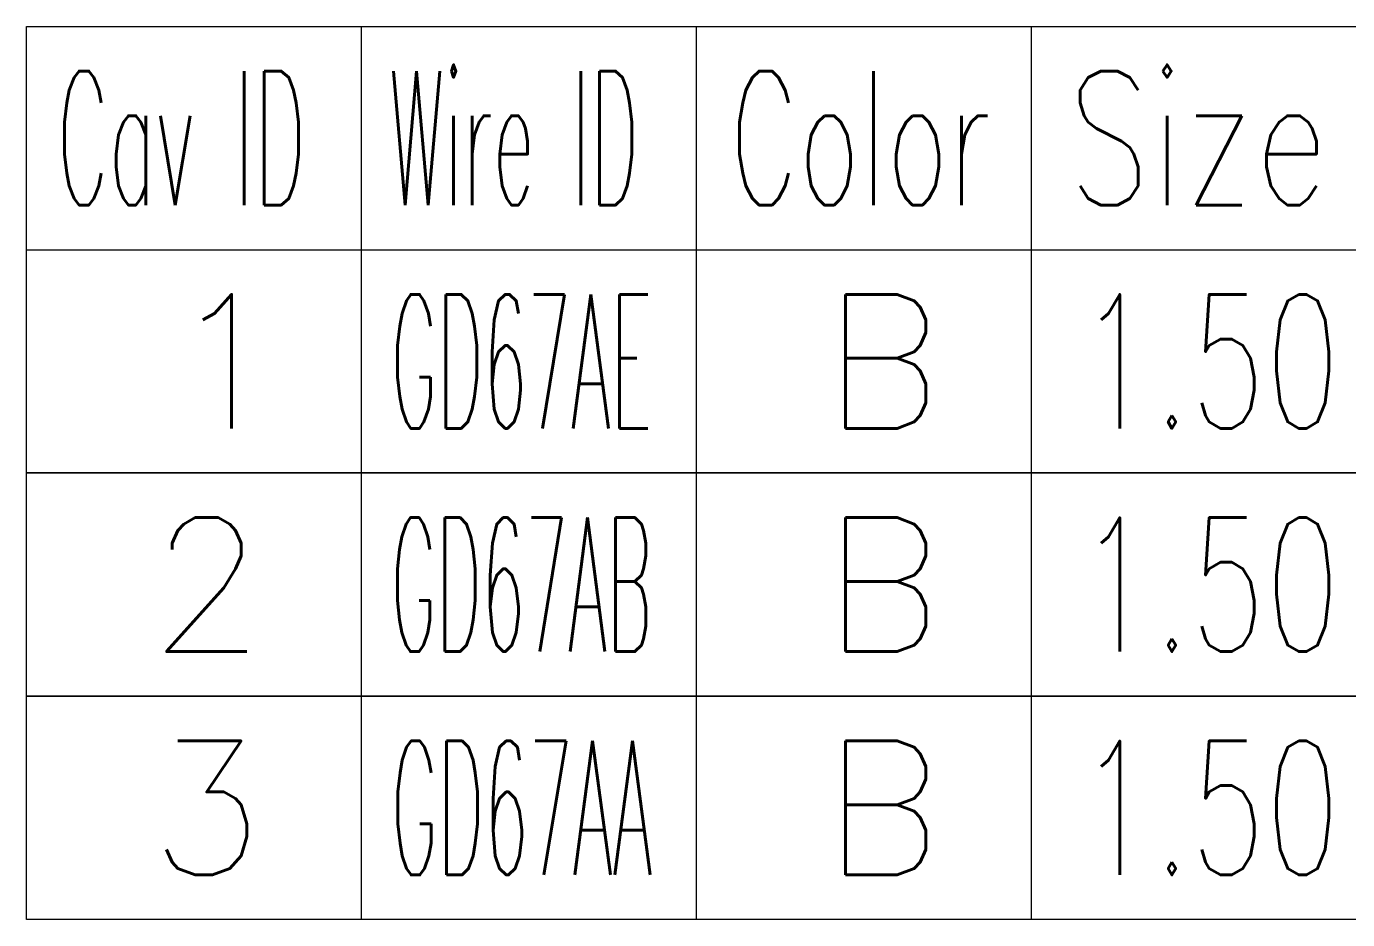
# Model space of a CAD drawing. Header units: inches. Extents: x 47316 to 59086, y 3141 to 11743.
# Drawn here: x 52214.28 to 52243.86, y 5850.31 to 5870.31 of the extents above; entities that cross this region are included whole.
import ezdxf

# ---------------------------------------------------------------- set-up
doc = ezdxf.new("R2010")
doc.units = ezdxf.units.IN
doc.header["$MEASUREMENT"] = 0
doc.styles.get("Standard").update_dxf_attribs({"font": ''})
doc.styles.get('Standard').set_extended_font_data('SimSun')

msp = doc.modelspace()

# ---------------------------------------------------------------- linework, layer by layer
at = {"color": 0, "linetype": 'Continuous', "lineweight": 15}
for p, q in [((52214.282, 5870.315), (52296.782, 5870.315)), ((52214.282, 5865.315), (52214.282, 5870.315)), ((52214.282, 5865.315), (52296.782, 5865.315))]:
    msp.add_line(p, q, dxfattribs=at)
at = {"color": 7, "linetype": 'Continuous', "lineweight": 15}
for p, q in [((52221.782, 5865.315), (52221.782, 5870.315)), ((52229.282, 5865.315), (52229.282, 5870.315)), ((52236.782, 5865.315), (52236.782, 5870.315))]:
    msp.add_line(p, q, dxfattribs=at)
at = {"color": 102, "linetype": 'Continuous', "lineweight": 15}
for p, q in [((52221.782, 5860.315), (52221.782, 5865.315)), ((52229.282, 5860.315), (52229.282, 5865.315)), ((52236.782, 5860.315), (52236.782, 5865.315)), ((52221.782, 5855.315), (52221.782, 5860.315)), ((52229.282, 5855.315), (52229.282, 5860.315)), ((52236.782, 5855.315), (52236.782, 5860.315)), ((52221.782, 5850.315), (52221.782, 5855.315)), ((52229.282, 5850.315), (52229.282, 5855.315)), ((52236.782, 5850.315), (52236.782, 5855.315))]:
    msp.add_line(p, q, dxfattribs=at)
at = {"color": 0, "linetype": 'Continuous', "lineweight": 15}
for points in [[(52214.282, 5860.315), (52214.282, 5865.315), (52296.782, 5865.315), (52296.782, 5860.315)], [(52214.282, 5855.315), (52214.282, 5860.315), (52296.782, 5860.315), (52296.782, 5855.315)], [(52214.282, 5850.315), (52214.282, 5855.315), (52296.782, 5855.315), (52296.782, 5850.315)]]:
    msp.add_lwpolyline(points, close=True, dxfattribs=at)

# ---------------------------------------------------------------- texts
at = {"color": 7, "linetype": 'Continuous', "lineweight": 15, "char_height": 3, "attachment_point": 1}
for s, insert, width in [('\\Fromans.shx;\\W0.4292452830;\\T1.0000000000;\\o\\lCav ID', (52214.965, 5869.315), 6.5), ('\\Fromans.shx;\\W0.4026548673;\\T1.0000000000;\\o\\lWire ID', (52222.397, 5869.315), 6.5), ('\\Fromans.shx;\\W0.5687500000;\\T1.0000000000;\\o\\lColor', (52230.025, 5869.315), 6.5), ('\\Fromans.shx;\\W0.7222222222;\\T1.0000000000;\\o\\lSize', (52237.591, 5869.315), 6.5), ('\\Fromans.shx;\\W1.0000000000;\\T1.0000000000;\\o\\l1', (52217.46, 5864.315), 2.85714), ('\\Fromans.shx;\\W1.0000000000;\\T1.0000000000;\\o\\l2', (52217.032, 5859.315), 2.85714), ('\\Fromans.shx;\\W1.0000000000;\\T1.0000000000;\\o\\l3', (52217.032, 5854.315), 2.85714)]:
    msp.add_mtext(s, dxfattribs=dict(at, insert=insert, width=width))
at = {"color": 21, "linetype": 'Continuous', "lineweight": 15, "char_height": 3, "width": 6.5, "attachment_point": 1}
for s, insert in [('\\Fromans.shx;\\W0.3823529412;\\T1.0000000000;\\o\\lGD67AE', (52222.445, 5864.315)), ('\\Fromans.shx;\\W0.6500000000;\\T1.0000000000;\\o\\l1.50', (52237.839, 5864.315)), ('\\Fromans.shx;\\W0.3760330579;\\T1.0000000000;\\o\\lGD67AB', (52222.443, 5859.315)), ('\\Fromans.shx;\\W0.6500000000;\\T1.0000000000;\\o\\l1.50', (52237.839, 5859.315)), ('\\Fromans.shx;\\W0.3855932203;\\T1.0000000000;\\o\\lGD67AA', (52222.447, 5854.315)), ('\\Fromans.shx;\\W0.6500000000;\\T1.0000000000;\\o\\l1.50', (52237.839, 5854.315))]:
    msp.add_mtext(s, dxfattribs=dict(at, insert=insert))
at = {"color": 140, "linetype": 'Continuous', "lineweight": 15, "char_height": 3, "width": 3, "attachment_point": 1}
for insert in [(52232.103, 5864.315), (52232.103, 5859.315), (52232.103, 5854.315)]:
    msp.add_mtext('\\Fromans.shx;\\W1.0000000000;\\T1.0000000000;\\o\\lB', dxfattribs=dict(at, insert=insert))

doc.saveas('drawing.dxf')
